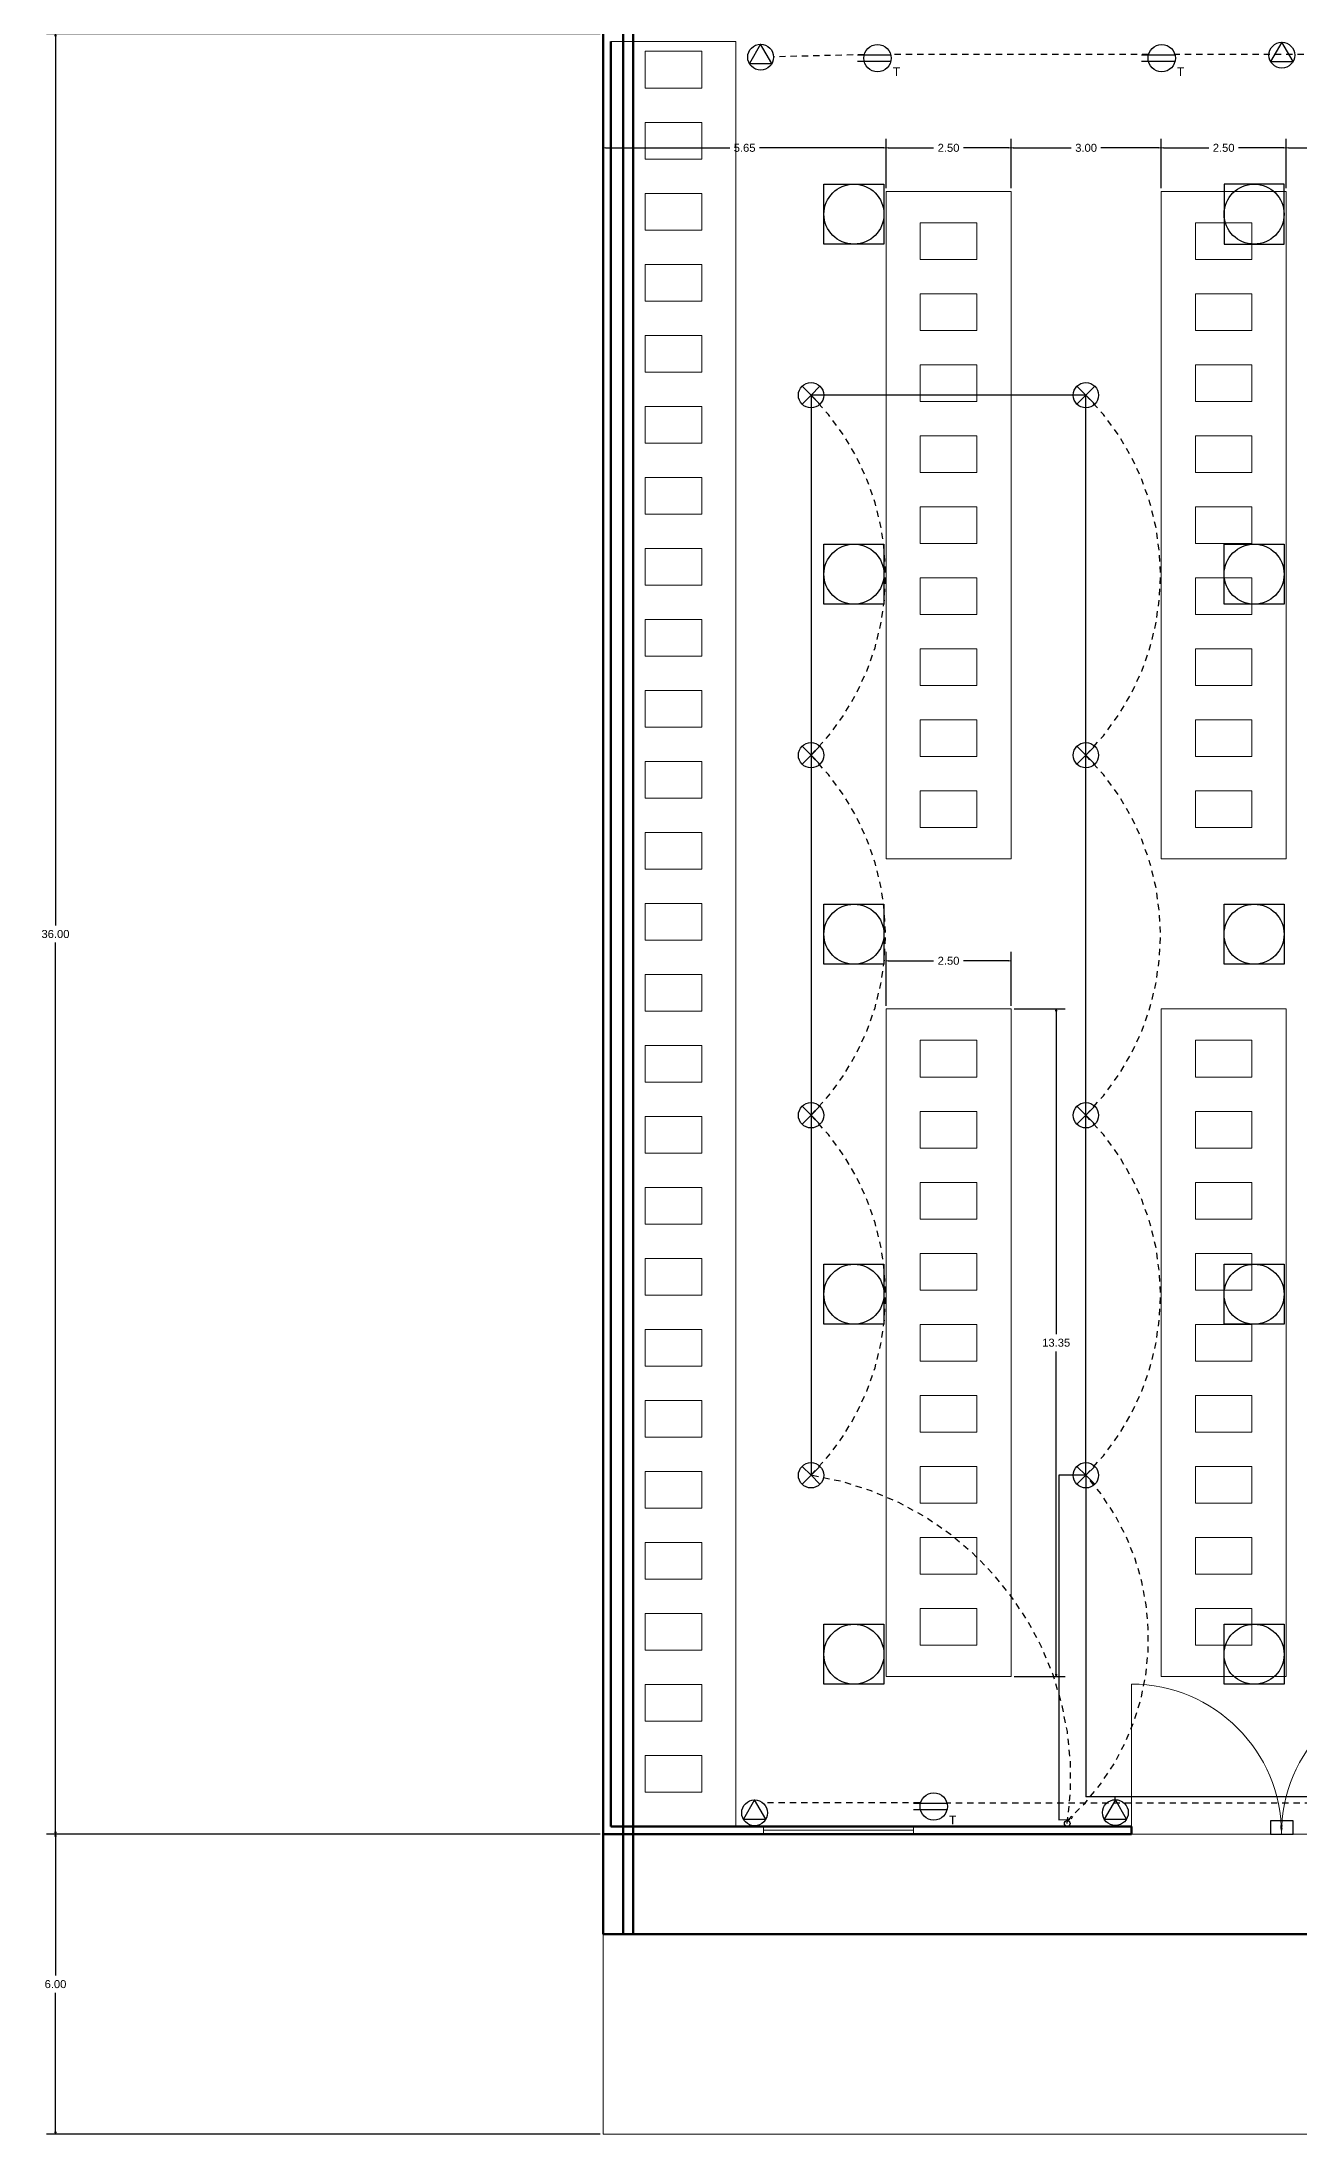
# Model space of a CAD drawing. Header units: metres. Extents: x -1 to 720, y -8 to 179.
# Drawn here: x 558.96 to 584.1, y 100.02 to 141.86 of the extents above; entities that cross this region are included whole.
import ezdxf

# ---------------------------------------------------------------- set-up
doc = ezdxf.new("R2010")
doc.units = ezdxf.units.M
doc.header["$PDMODE"] = 34
doc.linetypes.add('HIDDEN2', pattern=[0.1875, 0.125, -0.0625])
for name, color, linetype in [('0-ANOTATION', 7, 'Continuous'), ('0-Dimension', 9, 'Continuous'), ('E-AUXL', 7, 'Continuous')]:
    doc.layers.add(name, color=color, linetype=linetype)
for name, color, linetype, lineweight in [('A-AREA', 7, 'Continuous', 5), ('A-DOOR', 251, 'Continuous', 18), ('A-EQPM', 46, 'Continuous', 18), ('A-FURN', 46, 'Continuous', 18), ('A-GLAZ', 2, 'Continuous', 18), ('A-ROOF', 226, 'Continuous', 53), ('A-WALL', 7, 'Continuous', 60), ('S-BEAM', 1, 'Continuous', 50)]:
    doc.layers.add(name, color=color, linetype=linetype, lineweight=lineweight)
doc.styles.get("Standard").update_dxf_attribs({"font": 'arial.ttf'})
doc.dimstyles.new('DAPC Standard', dxfattribs={"dimtxt": 0.3, "dimasz": 0.18, "dimexe": 0.18, "dimexo": 0.0625, "dimgap": 0.09, "dimtad": 0, "dimtih": 1, "dimtoh": 1, "dimzin": 0, "dimdsep": 46, "dimtxsty": 'Standard', "dimblk": 'CLOSEDBLANK', "dimcen": 0.09, "dimazin": 0, "dimtfac": 1, "dimtofl": 0, "dimtmove": 0, "dimatfit": 3, "dimfxl": 1, "dimtolj": 1, "dimtzin": 0, "dimarcsym": 0})

# ---------------------------------------------------------------- blocks, each defined once
blk = doc.blocks.new('*U85')
at = {"layer": 'A-FURN'}
for points in [[(-1.25, 14.849), (1.25, 14.849), (1.25, 1.5), (-1.25, 1.5)], [(-1.25, -1.5), (1.25, -1.5), (1.25, -14.849), (-1.25, -14.849)]]:
    blk.add_lwpolyline(points, close=True, dxfattribs=at)
blk = doc.blocks.new('*U86')
at = {"layer": 'A-FURN', "color": 0, "linetype": 'ByBlock', "lineweight": -2, "transparency": 16777216}
for p in [(0, 0), (5.5, 0), (11, 0), (16.5, 0)]:
    blk.add_blockref('*U85', p, dxfattribs=at)
blk = doc.blocks.new('*U66')
at = {"layer": 'A-EQPM'}
blk.add_lwpolyline([(-0.565, 0.3675), (0.565, 0.3675), (0.565, -0.3675), (-0.565, -0.3675)], close=True, dxfattribs=at)
blk = doc.blocks.new('*U67')
at = {"layer": 'A-EQPM', "color": 0, "linetype": 'ByBlock', "lineweight": -2, "transparency": 16777216}
for p in [(0, 34.08), (0, 32.66), (0, 31.24), (0, 29.82), (0, 28.4), (0, 26.98), (0, 25.56), (0, 24.14), (0, 22.72), (0, 21.3), (0, 19.88), (0, 18.46), (0, 17.04), (0, 15.62), (0, 14.2), (0, 12.78), (0, 11.36), (0, 9.94), (0, 8.52), (0, 7.1), (0, 5.68), (0, 4.26), (0, 2.84), (0, 1.42), (0, 0)]:
    blk.add_blockref('*U66', p, dxfattribs=at)
blk = doc.blocks.new('*U68')
at = {"layer": 'A-EQPM'}
blk.add_lwpolyline([(-0.565, -0.3675), (0.565, -0.3675), (0.565, 0.3675), (-0.565, 0.3675)], close=True, dxfattribs=at)
blk = doc.blocks.new('*U69')
at = {"layer": 'A-EQPM', "color": 0, "linetype": 'ByBlock', "lineweight": -2, "transparency": 16777216}
for p in [(0, 11.36), (0, 9.94), (0, 8.52), (0, 7.1), (0, 5.68), (0, 4.26), (0, 2.84), (0, 1.42), (0, 0)]:
    blk.add_blockref('*U68', p, dxfattribs=at)
blk = doc.blocks.new('*U70')
at = {"layer": 'A-EQPM'}
blk.add_lwpolyline([(-0.565, -0.3675), (0.565, -0.3675), (0.565, 0.3675), (-0.565, 0.3675)], close=True, dxfattribs=at)
blk = doc.blocks.new('*U71')
at = {"layer": 'A-EQPM', "color": 0, "linetype": 'ByBlock', "lineweight": -2, "transparency": 16777216}
for p in [(0, 11.36), (0, 9.94), (0, 8.52), (0, 7.1), (0, 5.68), (0, 4.26), (0, 2.84), (0, 1.42), (0, 0)]:
    blk.add_blockref('*U70', p, dxfattribs=at)
blk = doc.blocks.new('*U75')
at = {"layer": 'A-EQPM'}
blk.add_lwpolyline([(-0.565, -0.3675), (0.565, -0.3675), (0.565, 0.3675), (-0.565, 0.3675)], close=True, dxfattribs=at)
blk = doc.blocks.new('*U76')
at = {"layer": 'A-EQPM', "color": 0, "linetype": 'ByBlock', "lineweight": -2, "transparency": 16777216}
for p in [(0, 11.36), (0, 9.94), (0, 8.52), (0, 7.1), (0, 5.68), (0, 4.26), (0, 2.84), (0, 1.42), (0, 0)]:
    blk.add_blockref('*U75', p, dxfattribs=at)
blk = doc.blocks.new('*U77')
at = {"layer": 'A-EQPM'}
blk.add_lwpolyline([(-0.565, -0.3675), (0.565, -0.3675), (0.565, 0.3675), (-0.565, 0.3675)], close=True, dxfattribs=at)
blk = doc.blocks.new('*U78')
at = {"layer": 'A-EQPM', "color": 0, "linetype": 'ByBlock', "lineweight": -2, "transparency": 16777216}
for p in [(0, 11.36), (0, 9.94), (0, 8.52), (0, 7.1), (0, 5.68), (0, 4.26), (0, 2.84), (0, 1.42), (0, 0)]:
    blk.add_blockref('*U77', p, dxfattribs=at)
blk = doc.blocks.new('RETIE-Lampara')
for points in [[(21.81, -2.47), (19.33, 0), (16.85, 2.47)], [(16.85, -2.47), (19.33, 0), (21.81, 2.47)]]:
    blk.add_lwpolyline(points)
blk.add_circle((19.33, 0), 3.5)
blk = doc.blocks.new('RETIE-Toma corriente monofásico')
for p, q in [((-5.87, 1), (3.87, 1)), ((-3.87, -1), (-5.87, -1)), ((3.87, -1), (-3.87, -1))]:
    blk.add_line(p, q)
blk.add_circle((0, 0), 4)
at = {"insert": (4.47, -2.71), "char_height": 2.5, "attachment_point": 1}
blk.add_mtext_dynamic_manual_height_columns('T', width=1.9041, gutter_width=12.5, heights=[0], dxfattribs=at)
blk = doc.blocks.new('RETIE - Interruptor bipolar')
for p, q in [((20, 86), (35, 112)), ((35, 112), (65, 164)), ((50, 138), (76, 123)), ((65, 164), (91, 149))]:
    blk.add_line(p, q)
blk.add_circle((0, 45), 45)
blk = doc.blocks.new('_ClosedBlank')
at = {"color": 0, "linetype": 'ByBlock', "lineweight": -2}
for p, q in [((-1, 0.17), (0, 0)), ((-1, 0.17), (-1, -0.17)), ((0, 0), (-1, -0.17))]:
    blk.add_line(p, q, dxfattribs=at)
blk = doc.blocks.new('*D325')
at = {"layer": '0-Dimension', "color": 0, "lineweight": -2, "transparency": 16777216}
for p, q in [((570.123, 106.02), (559.053, 106.02)), ((559.233, 105.975), (559.233, 103.192)), ((559.233, 100.065), (559.233, 102.849)), ((570.123, 100.02), (559.053, 100.02))]:
    blk.add_line(p, q, dxfattribs=at)
at = {"layer": 'Defpoints', "color": 0, "transparency": 16777216}
for p in [(559.233, 106.02), (570.185, 106.02), (570.185, 100.02)]:
    blk.add_point(p, dxfattribs=at)
at = {"layer": '0-Dimension', "color": 0, "lineweight": -2, "transparency": 16777216, "xscale": 0.045, "yscale": 0.045, "zscale": 0.045}
for p, rotation in [((559.233, 106.02), 90), ((559.233, 100.02), 270)]:
    blk.add_blockref('_ClosedBlank', p, dxfattribs=dict(at, rotation=rotation))
at = {"layer": '0-Dimension', "color": 0, "transparency": 16777216, "insert": (559.233, 103.02), "char_height": 0.16, "attachment_point": 5}
blk.add_mtext('\\A1;6.00', dxfattribs=at)
blk = doc.blocks.new('*D326')
at = {"layer": '0-Dimension', "color": 0, "lineweight": -2, "transparency": 16777216}
for p, q in [((570.123, 142.02), (559.053, 142.02)), ((559.233, 141.975), (559.233, 124.192)), ((559.233, 106.065), (559.233, 123.849)), ((570.123, 106.02), (559.053, 106.02))]:
    blk.add_line(p, q, dxfattribs=at)
at = {"layer": 'Defpoints', "color": 0, "transparency": 16777216}
for p in [(559.233, 142.02), (570.185, 142.02), (570.185, 106.02)]:
    blk.add_point(p, dxfattribs=at)
at = {"layer": '0-Dimension', "color": 0, "lineweight": -2, "transparency": 16777216, "xscale": 0.045, "yscale": 0.045, "zscale": 0.045}
for p, rotation in [((559.233, 142.02), 90), ((559.233, 106.02), 270)]:
    blk.add_blockref('_ClosedBlank', p, dxfattribs=dict(at, rotation=rotation))
at = {"layer": '0-Dimension', "color": 0, "transparency": 16777216, "insert": (559.233, 124.02), "char_height": 0.16, "attachment_point": 5}
blk.add_mtext('\\A1;36.00', dxfattribs=at)
blk = doc.blocks.new('*D340')
at = {"layer": '0-Dimension', "color": 0, "lineweight": -2, "transparency": 16777216}
for p, q in [((578.4, 122.522), (579.42, 122.522)), ((579.24, 122.477), (579.24, 116.019)), ((579.24, 109.218), (579.24, 115.675)), ((578.4, 109.173), (579.42, 109.173))]:
    blk.add_line(p, q, dxfattribs=at)
at = {"layer": 'Defpoints', "color": 0, "transparency": 16777216}
for p in [(578.338, 122.522), (579.24, 122.522), (578.338, 109.173)]:
    blk.add_point(p, dxfattribs=at)
at = {"layer": '0-Dimension', "color": 0, "lineweight": -2, "transparency": 16777216, "xscale": 0.045, "yscale": 0.045, "zscale": 0.045}
for p, rotation in [((579.24, 122.522), 90), ((579.24, 109.173), 270)]:
    blk.add_blockref('_ClosedBlank', p, dxfattribs=dict(at, rotation=rotation))
at = {"layer": '0-Dimension', "color": 0, "transparency": 16777216, "insert": (579.24, 115.847), "char_height": 0.16, "attachment_point": 5}
blk.add_mtext('\\A1;13.35', dxfattribs=at)
blk = doc.blocks.new('*D341')
at = {"layer": '0-Dimension', "color": 0, "lineweight": -2, "transparency": 16777216}
for p, q in [((575.838, 122.584), (575.838, 123.665)), ((575.883, 123.485), (576.789, 123.485)), ((578.293, 123.485), (577.387, 123.485)), ((578.338, 122.584), (578.338, 123.665))]:
    blk.add_line(p, q, dxfattribs=at)
at = {"layer": 'Defpoints', "color": 0, "transparency": 16777216}
for p in [(578.338, 123.485), (575.838, 122.522), (578.338, 122.522)]:
    blk.add_point(p, dxfattribs=at)
at = {"layer": '0-Dimension', "color": 0, "lineweight": -2, "transparency": 16777216, "xscale": 0.045, "yscale": 0.045, "zscale": 0.045, "rotation": 180}
blk.add_blockref('_ClosedBlank', (575.838, 123.485), dxfattribs=at)
at = {"layer": '0-Dimension', "color": 0, "lineweight": -2, "transparency": 16777216, "xscale": 0.045, "yscale": 0.045, "zscale": 0.045}
blk.add_blockref('_ClosedBlank', (578.338, 123.485), dxfattribs=at)
at = {"layer": '0-Dimension', "color": 0, "transparency": 16777216, "insert": (577.088, 123.485), "char_height": 0.16, "attachment_point": 5}
blk.add_mtext('\\A1;2.50', dxfattribs=at)
blk = doc.blocks.new('*D350')
at = {"layer": '0-Dimension', "color": 0, "lineweight": -2, "transparency": 16777216}
for p, q in [((570.185, 141.958), (570.185, 139.562)), ((575.838, 138.933), (575.838, 139.922)), ((570.23, 139.742), (572.713, 139.742)), ((575.793, 139.742), (573.31, 139.742))]:
    blk.add_line(p, q, dxfattribs=at)
at = {"layer": 'Defpoints', "color": 0, "transparency": 16777216}
for p in [(570.185, 142.02), (570.185, 139.742), (575.838, 138.871)]:
    blk.add_point(p, dxfattribs=at)
at = {"layer": '0-Dimension', "color": 0, "lineweight": -2, "transparency": 16777216, "xscale": 0.045, "yscale": 0.045, "zscale": 0.045, "rotation": 180}
blk.add_blockref('_ClosedBlank', (570.185, 139.742), dxfattribs=at)
at = {"layer": '0-Dimension', "color": 0, "lineweight": -2, "transparency": 16777216, "xscale": 0.045, "yscale": 0.045, "zscale": 0.045}
blk.add_blockref('_ClosedBlank', (575.838, 139.742), dxfattribs=at)
at = {"layer": '0-Dimension', "color": 0, "transparency": 16777216, "insert": (573.011, 139.742), "char_height": 0.16, "attachment_point": 5}
blk.add_mtext('\\A1;5.65', dxfattribs=at)
blk = doc.blocks.new('*D351')
at = {"layer": '0-Dimension', "color": 0, "lineweight": -2, "transparency": 16777216}
for p, q in [((575.838, 138.933), (575.838, 139.922)), ((578.338, 138.933), (578.338, 139.922)), ((575.883, 139.742), (576.789, 139.742)), ((578.293, 139.742), (577.387, 139.742))]:
    blk.add_line(p, q, dxfattribs=at)
at = {"layer": 'Defpoints', "color": 0, "transparency": 16777216}
for p in [(578.338, 139.742), (575.838, 138.871), (578.338, 138.871)]:
    blk.add_point(p, dxfattribs=at)
at = {"layer": '0-Dimension', "color": 0, "lineweight": -2, "transparency": 16777216, "xscale": 0.045, "yscale": 0.045, "zscale": 0.045, "rotation": 180}
blk.add_blockref('_ClosedBlank', (575.838, 139.742), dxfattribs=at)
at = {"layer": '0-Dimension', "color": 0, "lineweight": -2, "transparency": 16777216, "xscale": 0.045, "yscale": 0.045, "zscale": 0.045}
blk.add_blockref('_ClosedBlank', (578.338, 139.742), dxfattribs=at)
at = {"layer": '0-Dimension', "color": 0, "transparency": 16777216, "insert": (577.088, 139.742), "char_height": 0.16, "attachment_point": 5}
blk.add_mtext('\\A1;2.50', dxfattribs=at)
blk = doc.blocks.new('*D352')
at = {"layer": '0-Dimension', "color": 0, "lineweight": -2, "transparency": 16777216}
for p, q in [((578.338, 138.933), (578.338, 139.922)), ((581.338, 138.933), (581.338, 139.922)), ((578.383, 139.742), (579.54, 139.742)), ((581.293, 139.742), (580.135, 139.742))]:
    blk.add_line(p, q, dxfattribs=at)
at = {"layer": 'Defpoints', "color": 0, "transparency": 16777216}
for p in [(581.338, 139.742), (578.338, 138.871), (581.338, 138.871)]:
    blk.add_point(p, dxfattribs=at)
at = {"layer": '0-Dimension', "color": 0, "lineweight": -2, "transparency": 16777216, "xscale": 0.045, "yscale": 0.045, "zscale": 0.045, "rotation": 180}
blk.add_blockref('_ClosedBlank', (578.338, 139.742), dxfattribs=at)
at = {"layer": '0-Dimension', "color": 0, "lineweight": -2, "transparency": 16777216, "xscale": 0.045, "yscale": 0.045, "zscale": 0.045}
blk.add_blockref('_ClosedBlank', (581.338, 139.742), dxfattribs=at)
at = {"layer": '0-Dimension', "color": 0, "transparency": 16777216, "insert": (579.838, 139.742), "char_height": 0.16, "attachment_point": 5}
blk.add_mtext('\\A1;3.00', dxfattribs=at)
blk = doc.blocks.new('*D353')
at = {"layer": '0-Dimension', "color": 0, "lineweight": -2, "transparency": 16777216}
for p, q in [((581.338, 138.933), (581.338, 139.922)), ((583.838, 138.933), (583.838, 139.922)), ((581.383, 139.742), (582.289, 139.742)), ((583.793, 139.742), (582.887, 139.742))]:
    blk.add_line(p, q, dxfattribs=at)
at = {"layer": 'Defpoints', "color": 0, "transparency": 16777216}
for p in [(583.838, 139.742), (581.338, 138.871), (583.838, 138.871)]:
    blk.add_point(p, dxfattribs=at)
at = {"layer": '0-Dimension', "color": 0, "lineweight": -2, "transparency": 16777216, "xscale": 0.045, "yscale": 0.045, "zscale": 0.045, "rotation": 180}
blk.add_blockref('_ClosedBlank', (581.338, 139.742), dxfattribs=at)
at = {"layer": '0-Dimension', "color": 0, "lineweight": -2, "transparency": 16777216, "xscale": 0.045, "yscale": 0.045, "zscale": 0.045}
blk.add_blockref('_ClosedBlank', (583.838, 139.742), dxfattribs=at)
at = {"layer": '0-Dimension', "color": 0, "transparency": 16777216, "insert": (582.588, 139.742), "char_height": 0.16, "attachment_point": 5}
blk.add_mtext('\\A1;2.50', dxfattribs=at)
blk = doc.blocks.new('*D354')
at = {"layer": '0-Dimension', "color": 0, "lineweight": -2, "transparency": 16777216}
for p, q in [((583.838, 138.933), (583.838, 139.922)), ((586.838, 138.933), (586.838, 139.922)), ((583.883, 139.742), (585.04, 139.742)), ((586.793, 139.742), (585.635, 139.742))]:
    blk.add_line(p, q, dxfattribs=at)
at = {"layer": 'Defpoints', "color": 0, "transparency": 16777216}
for p in [(586.838, 139.742), (583.838, 138.871), (586.838, 138.871)]:
    blk.add_point(p, dxfattribs=at)
at = {"layer": '0-Dimension', "color": 0, "lineweight": -2, "transparency": 16777216, "xscale": 0.045, "yscale": 0.045, "zscale": 0.045, "rotation": 180}
blk.add_blockref('_ClosedBlank', (583.838, 139.742), dxfattribs=at)
at = {"layer": '0-Dimension', "color": 0, "lineweight": -2, "transparency": 16777216, "xscale": 0.045, "yscale": 0.045, "zscale": 0.045}
blk.add_blockref('_ClosedBlank', (586.838, 139.742), dxfattribs=at)
at = {"layer": '0-Dimension', "color": 0, "transparency": 16777216, "insert": (585.338, 139.742), "char_height": 0.16, "attachment_point": 5}
blk.add_mtext('\\A1;3.00', dxfattribs=at)

msp = doc.modelspace()

# ---------------------------------------------------------------- linework, layer by layer
at = {"layer": '0-ANOTATION', "color": 240, "linetype": 'HIDDEN2', "true_color": 0xed1f24}
for p, q in [((575.405, 141.606), (573.589, 141.561)), ((581.084, 141.606), (575.934, 141.606)), ((592.738, 141.606), (581.614, 141.606)), ((576.515, 106.643), (573.377, 106.643)), ((591.76, 106.642), (577.056, 106.642))]:
    msp.add_line(p, q, dxfattribs=at)
at = {"layer": '0-ANOTATION', "color": 240, "linetype": 'Continuous', "true_color": 0xed1f24}
for p, q in [((579.834, 134.796), (574.338, 134.796)), ((574.338, 134.796), (574.338, 113.196)), ((579.834, 120.396), (579.834, 134.796)), ((579.834, 113.196), (579.834, 120.396)), ((579.834, 113.196), (579.292, 113.196)), ((579.292, 113.196), (579.292, 106.303)), ((579.834, 113.196), (579.834, 106.765)), ((580.113, 106.765), (579.834, 106.765)), ((596.775, 106.765), (580.113, 106.765)), ((580.411, 106.767), (580.411, 106.708)), ((579.292, 106.303), (579.505, 106.316))]:
    msp.add_line(p, q, dxfattribs=at)
at = {"layer": '0-ANOTATION'}
for points in [[(583.751, 141.853), (583.527, 141.466), (583.975, 141.466)], [(573.331, 141.813), (573.107, 141.426), (573.554, 141.426)], [(573.21, 106.704), (572.987, 106.317), (573.434, 106.317)], [(580.423, 106.709), (580.2, 106.322), (580.647, 106.322)]]:
    msp.add_lwpolyline(points, close=True, dxfattribs=at)
at = {"layer": '0-ANOTATION', "color": 240, "true_color": 0xed1f24}
msp.add_lwpolyline([(583.527, 106.02), (583.976, 106.02), (583.976, 106.287), (583.527, 106.287)], close=True, dxfattribs=at)
at = {"layer": '0-ANOTATION'}
for centre in [(583.751, 141.595), (573.331, 141.555), (573.21, 106.446), (580.423, 106.451)]:
    msp.add_circle(centre, 0.258, dxfattribs=at)
at = {"layer": '0-ANOTATION', "color": 240, "linetype": 'HIDDEN2', "true_color": 0xed1f24}
for centre, radius, start, end in [((570.738, 131.196), 5.091, 315, 45), ((576.234, 131.196), 5.091, 315, 45), ((570.738, 123.996), 5.091, 315, 45), ((576.234, 123.996), 5.091, 315, 45), ((570.738, 116.796), 5.091, 315, 45), ((576.234, 116.796), 5.091, 315, 45), ((573.418, 107.153), 6.113, 351.3417, 81.3417), ((576.194, 109.929), 4.891, 311.9081, 41.9081)]:
    msp.add_arc(centre, radius, start, end, dxfattribs=at)
at = {"layer": 'A-AREA'}
for p, q in [((570.185, 100.02), (570.185, 154.02)), ((604.185, 106.02), (570.185, 106.02)), ((570.185, 100.02), (604.185, 100.02))]:
    msp.add_line(p, q, dxfattribs=at)
at = {"layer": 'A-DOOR'}
for q in [(580.745, 109.02), (586.745, 106.02)]:
    msp.add_line((580.745, 106.02), q, dxfattribs=at)
for centre, start, end in [((580.745, 106.02), 0, 90), ((586.745, 106.02), 90, 180)]:
    msp.add_arc(centre, 3, start, end, dxfattribs=at)
at = {"layer": 'A-FURN'}
msp.add_lwpolyline([(570.338, 141.871), (572.838, 141.871), (572.838, 106.173), (570.338, 106.173)], close=True, dxfattribs=at)
at = {"layer": 'A-GLAZ'}
for p, q in [((573.385, 106.02), (573.385, 106.173)), ((573.385, 106.173), (576.385, 106.173)), ((576.385, 106.097), (573.385, 106.097)), ((576.385, 106.02), (573.385, 106.02)), ((574.368, 106.02), (577.368, 106.02)), ((576.385, 106.173), (576.385, 106.02)), ((579.367, 106.02), (580.745, 106.02))]:
    msp.add_line(p, q, dxfattribs=at)
at = {"layer": 'A-ROOF'}
for p, q in [((570.585, 104.02), (570.585, 144.02)), ((570.185, 104.02), (570.185, 142.02)), ((570.185, 106.02), (570.185, 104.02)), ((604.178, 104.02), (570.185, 104.02)), ((570.185, 104.02), (570.585, 104.02))]:
    msp.add_line(p, q, dxfattribs=at)
at = {"layer": 'A-WALL'}
for p, q in [((570.185, 106.02), (570.185, 142.02)), ((570.338, 141.871), (570.338, 106.173)), ((570.185, 106.02), (580.745, 106.02)), ((570.338, 106.173), (580.745, 106.173)), ((580.745, 106.173), (580.745, 106.02))]:
    msp.add_line(p, q, dxfattribs=at)
at = {"layer": 'E-AUXL'}
for p, q in [((574.597, 139.017), (575.797, 139.017)), ((574.597, 137.817), (574.597, 139.017)), ((575.797, 139.017), (575.797, 137.817)), ((582.597, 139.017), (582.597, 137.817)), ((583.797, 139.017), (582.597, 139.017)), ((583.797, 137.817), (583.797, 139.017)), ((575.797, 137.817), (574.597, 137.817)), ((582.597, 137.817), (583.797, 137.817)), ((574.597, 131.817), (575.797, 131.817)), ((574.597, 130.617), (574.597, 131.817)), ((575.797, 131.817), (575.797, 130.617)), ((582.597, 131.817), (583.797, 131.817)), ((582.597, 130.617), (582.597, 131.817)), ((583.797, 131.817), (583.797, 130.617)), ((575.797, 130.617), (574.597, 130.617)), ((583.797, 130.617), (582.597, 130.617)), ((574.597, 124.617), (575.797, 124.617)), ((574.597, 123.417), (574.597, 124.617)), ((575.797, 124.617), (575.797, 123.417)), ((582.597, 124.617), (583.797, 124.617)), ((582.597, 123.417), (582.597, 124.617)), ((583.797, 124.617), (583.797, 123.417)), ((575.797, 123.417), (574.597, 123.417)), ((583.797, 123.417), (582.597, 123.417)), ((574.597, 117.417), (575.797, 117.417)), ((574.597, 116.217), (574.597, 117.417)), ((575.797, 117.417), (575.797, 116.217)), ((582.597, 117.417), (583.797, 117.417)), ((582.597, 116.217), (582.597, 117.417)), ((583.797, 117.417), (583.797, 116.217)), ((575.797, 116.217), (574.597, 116.217)), ((583.797, 116.217), (582.597, 116.217)), ((574.597, 110.217), (575.797, 110.217)), ((574.597, 109.017), (574.597, 110.217)), ((575.797, 110.217), (575.797, 109.017)), ((582.597, 110.217), (583.797, 110.217)), ((582.597, 109.017), (582.597, 110.217)), ((583.797, 110.217), (583.797, 109.017)), ((575.797, 109.017), (574.597, 109.017)), ((583.797, 109.017), (582.597, 109.017))]:
    msp.add_line(p, q, dxfattribs=at)
for centre in [(575.197, 138.417), (583.197, 138.417), (575.197, 131.217), (583.197, 131.217), (575.197, 124.017), (583.197, 124.017), (575.197, 116.817), (583.197, 116.817), (575.197, 109.617), (583.197, 109.617)]:
    msp.add_circle(centre, 0.6, dxfattribs=at)
at = {"layer": 'S-BEAM'}
for p, q in [((570.785, 104.32), (570.785, 143.72)), ((570.185, 143.42), (570.185, 104.02)), ((570.185, 104.02), (570.185, 104.62)), ((570.785, 104.02), (570.785, 104.62)), ((570.185, 104.02), (570.785, 104.02))]:
    msp.add_line(p, q, dxfattribs=at)

# ---------------------------------------------------------------- block references
for name, p, xscale, yscale, zscale in [('RETIE-Toma corriente monofásico', (575.669, 141.537), 0.06834060082289832, 0.06834060082289832, 0.06834060082289832), ('RETIE-Toma corriente monofásico', (581.349, 141.537), 0.06834060082289832, 0.06834060082289832, 0.06834060082289832), ('RETIE-Lampara', (572.939, 134.796), 0.07238269759836839, 0.07238269759836839, 0.07238269759836839), ('RETIE-Lampara', (578.435, 134.796), 0.07238269759836839, 0.07238269759836839, 0.07238269759836839), ('RETIE-Lampara', (572.939, 127.596), 0.07238269759836839, 0.07238269759836839, 0.07238269759836839), ('RETIE-Lampara', (578.435, 127.596), 0.07238269759836839, 0.07238269759836839, 0.07238269759836839), ('RETIE-Lampara', (572.939, 120.396), 0.07238269759836839, 0.07238269759836839, 0.07238269759836839), ('RETIE-Lampara', (578.435, 120.396), 0.07238269759836839, 0.07238269759836839, 0.07238269759836839), ('RETIE-Lampara', (572.939, 113.196), 0.07238269759836839, 0.07238269759836839, 0.07238269759836839), ('RETIE-Lampara', (578.435, 113.196), 0.07238269759836839, 0.07238269759836839, 0.07238269759836839), ('RETIE-Toma corriente monofásico', (576.791, 106.574), 0.06834060082289832, 0.06834060082289832, 0.06834060082289832), ('RETIE - Interruptor bipolar', (579.461, 106.176), 0.001249024035924059, 0.001249024035924059, 0.001249024035924059)]:
    msp.add_blockref(name, p, dxfattribs=dict(xscale=xscale, yscale=yscale, zscale=zscale))
at = {"layer": 'A-EQPM'}
for name, p in [('*U67', (571.588, 107.225)), ('*U76', (577.088, 126.517)), ('*U78', (582.587, 126.517)), ('*U69', (577.088, 110.167)), ('*U71', (582.587, 110.167))]:
    msp.add_blockref(name, p, dxfattribs=at)
at = {"layer": 'A-FURN'}
msp.add_blockref('*U86', (577.088, 124.022), dxfattribs=at)

# ---------------------------------------------------------------- texts
at = {"layer": '0-ANOTATION', "color": 240, "true_color": 0xed1f24}
msp.add_text('E', height=0.067, rotation=358.9468, dxfattribs=at).set_placement((583.714, 106.13))

# ---------------------------------------------------------------- dimensions: what is measured, and where the dimension line sits
at = {"layer": '0-Dimension'}
for base, p1, p2, override, picture, middle in [((559.233, 142.02), (570.185, 106.02), (570.185, 142.02), {"dimtxt": 0.16, "dimasz": 0.045, "dimtmove": 1}, '*D326', (559.233, 124.02)), ((579.24, 122.522), (578.338, 109.173), (578.338, 122.522), {"dimtxt": 0.16, "dimasz": 0.045}, '*D340', (579.24, 115.847)), ((559.233, 106.02), (570.185, 100.02), (570.185, 106.02), {"dimtxt": 0.16, "dimasz": 0.045}, '*D325', (559.233, 103.02))]:
    dim = msp.add_linear_dim(base=base, p1=p1, p2=p2, angle=90, dimstyle='DAPC Standard', override=override, dxfattribs=at)
    dim.commit()
    dim.dimension.update_dxf_attribs({"geometry": picture, "text_midpoint": middle})
for base, p1, p2, override, picture, middle in [((570.185, 139.742), (575.838, 138.871), (570.185, 142.02), {"dimtxt": 0.16, "dimasz": 0.045}, '*D350', (573.011, 139.742)), ((578.338, 139.742), (575.838, 138.871), (578.338, 138.871), {"dimtxt": 0.16, "dimasz": 0.045, "dimtmove": 1}, '*D351', (577.088, 139.742)), ((581.338, 139.742), (578.338, 138.871), (581.338, 138.871), {"dimtxt": 0.16, "dimasz": 0.045, "dimtmove": 1}, '*D352', (579.838, 139.742)), ((583.838, 139.742), (581.338, 138.871), (583.838, 138.871), {"dimtxt": 0.16, "dimasz": 0.045, "dimtmove": 1}, '*D353', (582.588, 139.742)), ((586.838, 139.742), (583.838, 138.871), (586.838, 138.871), {"dimtxt": 0.16, "dimasz": 0.045, "dimtmove": 1}, '*D354', (585.338, 139.742)), ((578.338, 123.485), (575.838, 122.522), (578.338, 122.522), {"dimtxt": 0.16, "dimasz": 0.045}, '*D341', (577.088, 123.485))]:
    dim = msp.add_linear_dim(base=base, p1=p1, p2=p2, dimstyle='DAPC Standard', override=override, dxfattribs=at)
    dim.commit()
    dim.dimension.update_dxf_attribs({"geometry": picture, "text_midpoint": middle})

doc.saveas('drawing.dxf')
